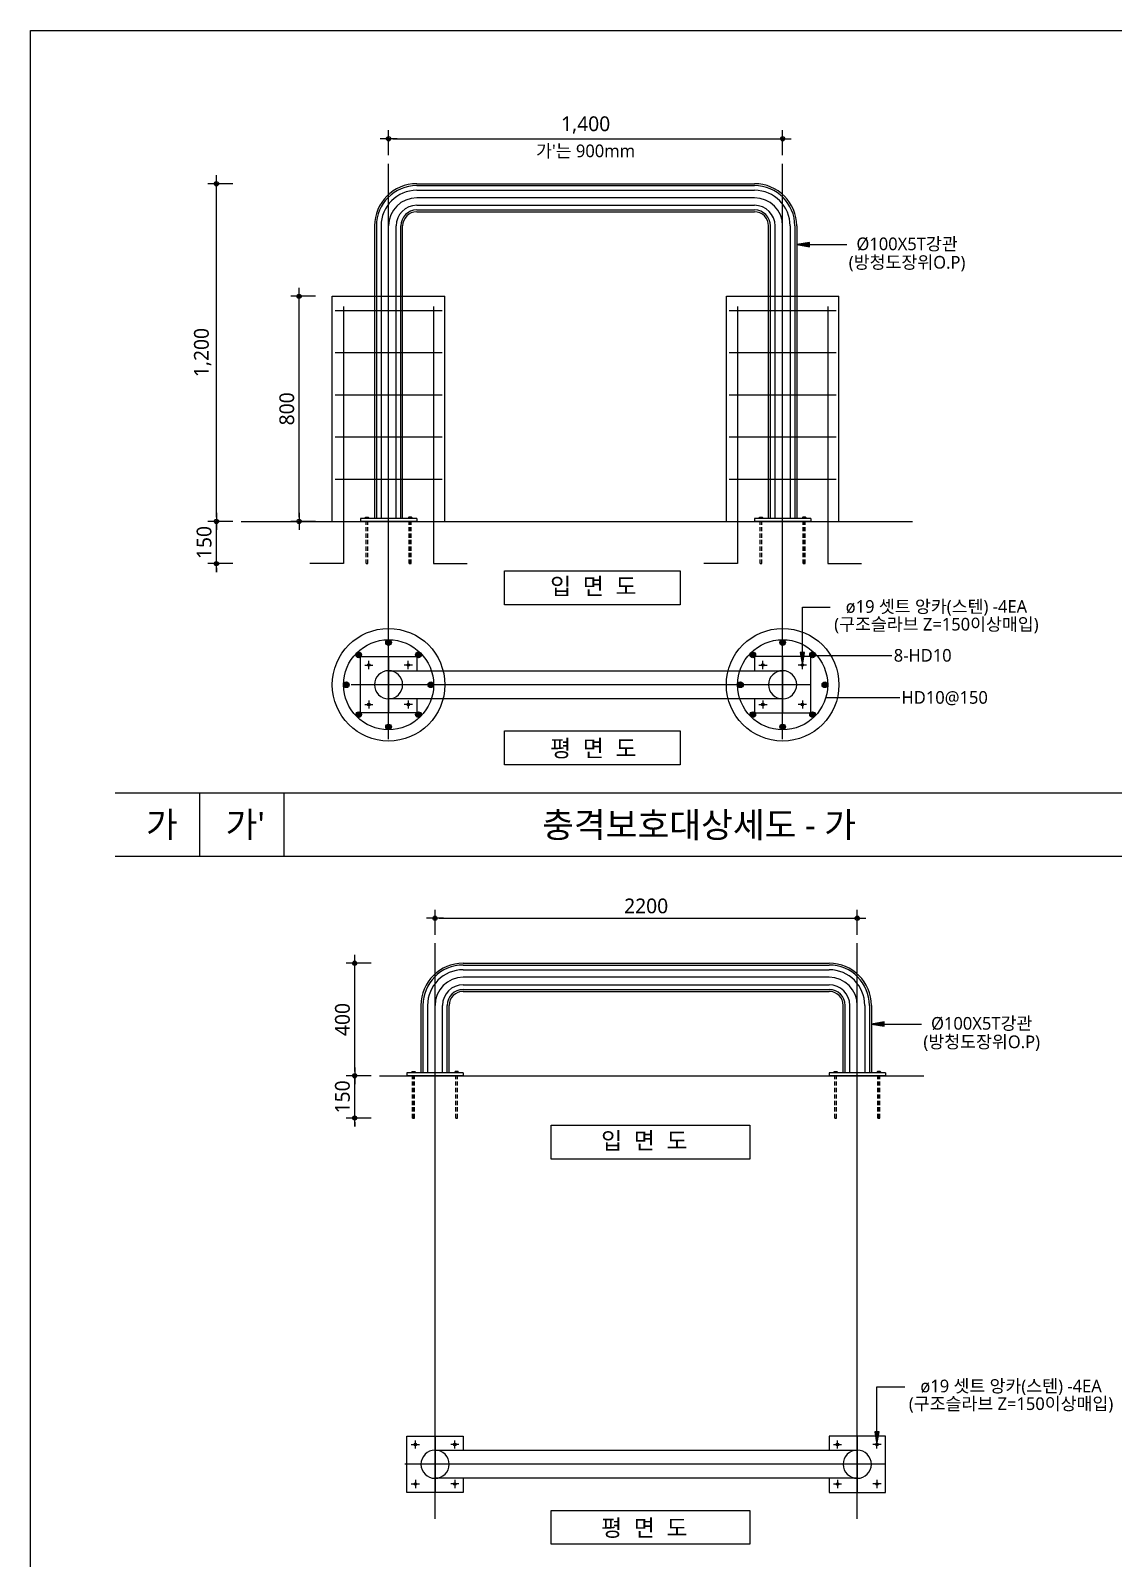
# Model space of a CAD drawing. Header units: millimetres. Extents: x 0 to 323546, y -1160640 to 197746.
# Drawn here: x 0 to 3847, y -1157429 to -1152000 of the extents above; entities that cross this region are included whole.
import ezdxf
from ezdxf.enums import TextEntityAlignment as Align

# ---------------------------------------------------------------- set-up
doc = ezdxf.new("R2010")
doc.units = ezdxf.units.MM
doc.header["$LTSCALE"] = 1000
doc.header["$MEASUREMENT"] = 0
doc.header["$PDSIZE"] = -10
doc.linetypes.add('CEN', pattern=[62, 60, -1, 0, -1])
doc.linetypes.add('HID', pattern=[2.3, 1.5, -0.8])
doc.layers.get('0').update_dxf_attribs({"linetype": 'CONTINUOUS'})
doc.layers.get('Defpoints').update_dxf_attribs({"color": 171, "linetype": 'CONTINUOUS'})
for name, color, linetype in [('3', 3, 'CONTINUOUS'), ('7DIM', 7, 'CONTINUOUS'), ('CEN', 1, 'CEN'), ('DIM', 7, 'CONTINUOUS'), ('FLA', 2, 'CONTINUOUS'), ('HAT', 5, 'CONTINUOUS'), ('LEAD', 7, 'CONTINUOUS'), ('MARK', 7, 'CONTINUOUS'), ('POST', 5, 'CONTINUOUS'), ('TEX', 3, 'CONTINUOUS'), ('WAL', 3, 'CONTINUOUS'), ('냉장판넬(PIR)', 5, 'CONTINUOUS')]:
    doc.layers.add(name, color=color, linetype=linetype)
doc.styles.add('나눔고딕 Se', font='NanumGothic.ttf')
doc.styles.add('나눔바른고딕', font='NanumBarunGothic.ttf')
doc.dimstyles.new('A1-100', dxfattribs={"dimtxt": 3, "dimasz": 1, "dimexe": 2, "dimexo": 2, "dimgap": 1, "dimtad": 1, "dimdec": 0, "dimzin": 12, "dimdsep": 46, "dimlunit": 6, "dimtxsty": '나눔고딕 Se', "dimblk1": 'DIMDOT', "dimblk2": 'DIMDOT', "dimsah": 1, "dimcen": -1, "dimdle": 2, "dimclrd": 256, "dimclre": 256, "dimclrt": 3, "dimadec": 0, "dimazin": 0, "dimtfac": 1, "dimtdec": 0, "dimtix": 1, "dimtmove": 2, "dimatfit": 3, "dimldrblk": 'DIMDOT', "dimfxl": 1, "dimtvp": 1, "dimtolj": 1, "dimtzin": 12, "dimlwd": -1, "dimlwe": -1, "dimarcsym": 0})

# ---------------------------------------------------------------- blocks, each defined once
blk = doc.blocks.new('DIMDOT')
at = {"color": 0}
blk.add_line((-2, 0), (2, 0), dxfattribs=at)
for radius in [0.5, 0.25]:
    blk.add_circle((0, 0), radius, dxfattribs=at)
blk = doc.blocks.new('*D44')
at = {"layer": 'Defpoints', "color": 0, "transparency": 16777216}
for p in [(1151.5, -1155314.3), (1240.1, -1155314.3), (1240.1, -1155714.3)]:
    blk.add_point(p, dxfattribs=at)
at = {"layer": 'DIM', "transparency": 16777216}
for p, q in [((1210.1, -1155314.3), (1121.5, -1155314.3)), ((1151.5, -1155699.3), (1151.5, -1155329.3)), ((1210.1, -1155714.3), (1121.5, -1155714.3))]:
    blk.add_line(p, q, dxfattribs=at)
at = {"layer": 'DIM', "transparency": 16777216, "xscale": 15, "yscale": 15, "zscale": 15}
for p, rotation in [((1151.5, -1155314.3), 90), ((1151.5, -1155714.3), 270)]:
    blk.add_blockref('DIMDOT', p, dxfattribs=dict(at, rotation=rotation))
at = {"layer": 'DIM', "color": 3, "transparency": 16777216, "insert": (1108.1, -1155514.3), "char_height": 52.5, "attachment_point": 5, "rotation": 90, "style": '나눔고딕 Se'}
blk.add_mtext('\\A1;400', dxfattribs=at)
blk = doc.blocks.new('*D45')
at = {"layer": 'Defpoints', "color": 0, "transparency": 16777216}
for p in [(1151.5, -1155714.3), (1240.1, -1155714.3), (1240.1, -1155864.3)]:
    blk.add_point(p, dxfattribs=at)
at = {"layer": 'DIM', "transparency": 16777216}
for p, q in [((1151.5, -1155699.3), (1151.5, -1155684.3)), ((1210.1, -1155714.3), (1121.5, -1155714.3)), ((1151.5, -1155864.3), (1151.5, -1155714.3)), ((1210.1, -1155864.3), (1121.5, -1155864.3)), ((1151.5, -1155879.3), (1151.5, -1155894.3))]:
    blk.add_line(p, q, dxfattribs=at)
at = {"layer": 'DIM', "transparency": 16777216, "xscale": 15, "yscale": 15, "zscale": 15}
for p, rotation in [((1151.5, -1155714.3), 270), ((1151.5, -1155864.3), 90)]:
    blk.add_blockref('DIMDOT', p, dxfattribs=dict(at, rotation=rotation))
at = {"layer": 'DIM', "color": 3, "transparency": 16777216, "insert": (1108, -1155789.3), "char_height": 52.5, "attachment_point": 5, "rotation": 90, "style": '나눔고딕 Se'}
blk.add_mtext('\\A1;150', dxfattribs=at)
blk = doc.blocks.new('*D46')
at = {"layer": 'Defpoints', "color": 0, "transparency": 16777216}
for p in [(2937, -1155154.5), (1437, -1155243.1), (2937, -1155243.1)]:
    blk.add_point(p, dxfattribs=at)
at = {"layer": 'DIM', "transparency": 16777216}
for p, q in [((1437, -1155213.1), (1437, -1155124.5)), ((1452, -1155154.5), (2922, -1155154.5)), ((2937, -1155213.1), (2937, -1155124.5))]:
    blk.add_line(p, q, dxfattribs=at)
at = {"layer": 'DIM', "transparency": 16777216, "xscale": 15, "yscale": 15, "zscale": 15, "rotation": 180}
blk.add_blockref('DIMDOT', (1437, -1155154.5), dxfattribs=at)
at = {"layer": 'DIM', "transparency": 16777216, "xscale": 15, "yscale": 15, "zscale": 15}
blk.add_blockref('DIMDOT', (2937, -1155154.5), dxfattribs=at)
at = {"layer": 'DIM', "color": 3, "transparency": 16777216, "insert": (2187, -1155111), "char_height": 52.5, "attachment_point": 5, "style": '나눔고딕 Se'}
blk.add_mtext('\\A1;2200', dxfattribs=at)
blk = doc.blocks.new('*D63')
at = {"layer": 'Defpoints', "color": 0, "transparency": 16777216}
for p in [(660.2, -1152544.3), (748.8, -1152544.3), (748.8, -1153744.3)]:
    blk.add_point(p, dxfattribs=at)
at = {"layer": 'DIM', "transparency": 16777216}
for p, q in [((718.8, -1152544.3), (630.2, -1152544.3)), ((660.2, -1153729.3), (660.2, -1152559.3)), ((718.8, -1153744.3), (630.2, -1153744.3))]:
    blk.add_line(p, q, dxfattribs=at)
at = {"layer": 'DIM', "transparency": 16777216, "xscale": 15, "yscale": 15, "zscale": 15}
for p, rotation in [((660.2, -1152544.3), 90), ((660.2, -1153744.3), 270)]:
    blk.add_blockref('DIMDOT', p, dxfattribs=dict(at, rotation=rotation))
at = {"layer": 'DIM', "color": 3, "transparency": 16777216, "insert": (611.5, -1153144.3), "char_height": 52.5, "attachment_point": 5, "rotation": 90, "style": '나눔고딕 Se'}
blk.add_mtext('\\A1;1,200', dxfattribs=at)
blk = doc.blocks.new('*D64')
at = {"layer": 'Defpoints', "color": 0, "transparency": 16777216}
for p in [(660.2, -1153744.3), (748.8, -1153744.3), (748.8, -1153894.3)]:
    blk.add_point(p, dxfattribs=at)
at = {"layer": 'DIM', "transparency": 16777216}
for p, q in [((718.8, -1153744.3), (630.2, -1153744.3)), ((660.2, -1153729.3), (660.2, -1153714.3)), ((660.2, -1153894.3), (660.2, -1153744.3)), ((718.8, -1153894.3), (630.2, -1153894.3)), ((660.2, -1153909.3), (660.2, -1153924.3))]:
    blk.add_line(p, q, dxfattribs=at)
at = {"layer": 'DIM', "transparency": 16777216, "xscale": 15, "yscale": 15, "zscale": 15}
for p, rotation in [((660.2, -1153744.3), 270), ((660.2, -1153894.3), 90)]:
    blk.add_blockref('DIMDOT', p, dxfattribs=dict(at, rotation=rotation))
at = {"layer": 'DIM', "color": 3, "transparency": 16777216, "insert": (616.6, -1153819.3), "char_height": 52.5, "attachment_point": 5, "rotation": 90, "style": '나눔고딕 Se'}
blk.add_mtext('\\A1;150', dxfattribs=at)
blk = doc.blocks.new('*D65')
at = {"layer": 'Defpoints', "color": 0, "transparency": 16777216}
for p in [(2671.9, -1152384.5), (1271.9, -1152473.1), (2671.9, -1152473.1)]:
    blk.add_point(p, dxfattribs=at)
at = {"layer": 'DIM', "transparency": 16777216}
for p, q in [((1271.9, -1152443.1), (1271.9, -1152354.5)), ((1286.9, -1152384.5), (2656.9, -1152384.5)), ((2671.9, -1152443.1), (2671.9, -1152354.5))]:
    blk.add_line(p, q, dxfattribs=at)
at = {"layer": 'DIM', "transparency": 16777216, "xscale": 15, "yscale": 15, "zscale": 15, "rotation": 180}
blk.add_blockref('DIMDOT', (1271.9, -1152384.5), dxfattribs=at)
at = {"layer": 'DIM', "transparency": 16777216, "xscale": 15, "yscale": 15, "zscale": 15}
blk.add_blockref('DIMDOT', (2671.9, -1152384.5), dxfattribs=at)
at = {"layer": 'DIM', "color": 3, "transparency": 16777216, "insert": (1971.9, -1152335.9), "char_height": 52.5, "attachment_point": 5, "style": '나눔고딕 Se'}
blk.add_mtext('\\A1;1,400', dxfattribs=at)
blk = doc.blocks.new('*D66')
at = {"layer": 'Defpoints', "color": 0, "transparency": 16777216}
for p in [(954.2, -1152944.3), (1042.8, -1152944.3), (1042.8, -1153744.3)]:
    blk.add_point(p, dxfattribs=at)
at = {"layer": 'DIM', "transparency": 16777216}
for p, q in [((1012.8, -1152944.3), (924.2, -1152944.3)), ((954.2, -1153729.3), (954.2, -1152959.3)), ((1012.8, -1153744.3), (924.2, -1153744.3))]:
    blk.add_line(p, q, dxfattribs=at)
at = {"layer": 'DIM', "transparency": 16777216, "xscale": 15, "yscale": 15, "zscale": 15}
for p, rotation in [((954.2, -1152944.3), 90), ((954.2, -1153744.3), 270)]:
    blk.add_blockref('DIMDOT', p, dxfattribs=dict(at, rotation=rotation))
at = {"layer": 'DIM', "color": 3, "transparency": 16777216, "insert": (910.6, -1153344.3), "char_height": 52.5, "attachment_point": 5, "rotation": 90, "style": '나눔고딕 Se'}
blk.add_mtext('\\A1;800', dxfattribs=at)

msp = doc.modelspace()

# ---------------------------------------------------------------- hatches: boundary and pattern name
at = {"layer": 'FLA'}
h = msp.add_hatch(color=256, dxfattribs=at)
edge = h.paths.add_edge_path()
edge.add_arc((1271.86, -1154174.74), 10, 180, 540)
h = msp.add_hatch(color=256, dxfattribs=at)
edge = h.paths.add_edge_path()
edge.add_arc((2671.86, -1154174.74), 10, 180, 540)
h = msp.add_hatch(color=256, dxfattribs=at)
edge = h.paths.add_edge_path()
edge.add_arc((1165.8, -1154218.68), 10, -135, 225)
h = msp.add_hatch(color=256, dxfattribs=at)
edge = h.paths.add_edge_path()
edge.add_arc((1377.93, -1154218.68), 10, 135, 495)
h = msp.add_hatch(color=256, dxfattribs=at)
edge = h.paths.add_edge_path()
edge.add_arc((2565.8, -1154218.68), 10, -135, 225)
h = msp.add_hatch(color=256, dxfattribs=at)
edge = h.paths.add_edge_path()
edge.add_arc((2777.93, -1154218.68), 10, 135, 495)
h = msp.add_hatch(color=256, dxfattribs=at)
edge = h.paths.add_edge_path()
edge.add_arc((1121.86, -1154324.74), 10, -90, 270)
h = msp.add_hatch(color=256, dxfattribs=at)
edge = h.paths.add_edge_path()
edge.add_arc((1421.86, -1154324.74), 10, 90, 450)
h = msp.add_hatch(color=256, dxfattribs=at)
edge = h.paths.add_edge_path()
edge.add_arc((2521.86, -1154324.74), 10, -90, 270)
h = msp.add_hatch(color=256, dxfattribs=at)
edge = h.paths.add_edge_path()
edge.add_arc((2821.86, -1154324.74), 10, 90, 450)
h = msp.add_hatch(color=256, dxfattribs=at)
edge = h.paths.add_edge_path()
edge.add_arc((1165.8, -1154430.81), 10, -45, 315)
h = msp.add_hatch(color=256, dxfattribs=at)
edge = h.paths.add_edge_path()
edge.add_arc((1377.93, -1154430.81), 10, 45, 405)
h = msp.add_hatch(color=256, dxfattribs=at)
edge = h.paths.add_edge_path()
edge.add_arc((2565.8, -1154430.81), 10, -45, 315)
h = msp.add_hatch(color=256, dxfattribs=at)
edge = h.paths.add_edge_path()
edge.add_arc((2777.93, -1154430.81), 10, 45, 405)
h = msp.add_hatch(color=256, dxfattribs=at)
edge = h.paths.add_edge_path()
edge.add_arc((1271.86, -1154474.74), 10, 0, 360)
h = msp.add_hatch(color=256, dxfattribs=at)
edge = h.paths.add_edge_path()
edge.add_arc((2671.86, -1154474.74), 10, 0, 360)
at = {"layer": 'LEAD'}
for points in [[(2766.86, -1152768.12), (2766.86, -1152753.12), (2721.86, -1152760.62)], [(2749.36, -1154209.74), (2734.36, -1154209.74), (2741.86, -1154254.74)], [(3032.03, -1155538.12), (3032.03, -1155523.12), (2987.03, -1155530.62)], [(3014.53, -1156979.74), (2999.53, -1156979.74), (3007.03, -1157024.74)]]:
    msp.add_hatch(color=256, dxfattribs=at).paths.add_polyline_path(points)

# ---------------------------------------------------------------- linework, layer by layer
at = {"color": 252, "ltscale": 0.1}
for p, q in [((10950, -1154710), (300, -1154710)), ((600, -1154710), (600, -1154935)), ((900, -1154710), (900, -1154935))]:
    msp.add_line(p, q, dxfattribs=at)
at = {"ltscale": 0.1}
msp.add_line((10950, -1154935), (300, -1154935), dxfattribs=at)
for points in [[(1683.97, -1153920.3), (2307.81, -1153920.3), (2307.81, -1154040.3), (1683.97, -1154040.3)], [(1683.97, -1154488.85), (2307.81, -1154488.85), (2307.81, -1154608.85), (1683.97, -1154608.85)], [(1849.14, -1155890.3), (2555.25, -1155890.3), (2555.25, -1156010.3), (1849.14, -1156010.3)], [(1849.14, -1157258.85), (2555.25, -1157258.85), (2555.25, -1157378.85), (1849.14, -1157378.85)]]:
    msp.add_lwpolyline(points, close=True)
at = {"layer": '7DIM'}
for p, q in [((1371.86, -1153734.29), (1171.86, -1153734.29)), ((1171.86, -1153734.29), (1171.86, -1153744.29)), ((1371.86, -1153744.29), (1171.86, -1153744.29)), ((1371.86, -1153734.29), (1371.86, -1153744.29)), ((2771.86, -1153734.29), (2571.86, -1153734.29)), ((2571.86, -1153734.29), (2571.86, -1153744.29)), ((2771.86, -1153744.29), (2571.86, -1153744.29)), ((2771.86, -1153734.29), (2771.86, -1153744.29)), ((1537.03, -1155704.29), (1337.03, -1155704.29)), ((1337.03, -1155704.29), (1337.03, -1155714.29)), ((1537.03, -1155704.29), (1537.03, -1155714.29)), ((3037.03, -1155704.29), (2837.03, -1155704.29)), ((2837.03, -1155704.29), (2837.03, -1155714.29)), ((3037.03, -1155704.29), (3037.03, -1155714.29)), ((1537.03, -1155714.29), (1337.03, -1155714.29)), ((3037.03, -1155714.29), (2837.03, -1155714.29))]:
    msp.add_line(p, q, dxfattribs=at)
at = {"layer": 'CEN'}
for p, q in [((1271.86, -1154518.61), (1271.86, -1152473.15)), ((2671.86, -1154518.61), (2671.86, -1152473.15)), ((1437.03, -1157288.61), (1437.03, -1155243.15)), ((2937.03, -1157288.61), (2937.03, -1155243.15))]:
    msp.add_line(p, q, dxfattribs=at)
at = {"layer": 'Defpoints', "ltscale": 1000}
msp.add_lwpolyline([(0, -1152000), (12315, -1152000), (12315, -1160640), (0, -1160640)], close=True, dxfattribs=at)
at = {"layer": 'FLA'}
for p, q in [((1111.86, -1152980.33), (1111.86, -1153894.29)), ((1431.86, -1152980.33), (1431.86, -1153894.29)), ((2511.86, -1152980.33), (2511.86, -1153894.29)), ((2831.86, -1152980.33), (2831.86, -1153894.29)), ((1081.86, -1152994.29), (1461.86, -1152994.29)), ((2481.86, -1152994.29), (2861.86, -1152994.29)), ((1081.86, -1153144.29), (1461.86, -1153144.29)), ((2481.86, -1153144.29), (2861.86, -1153144.29)), ((1081.86, -1153294.29), (1461.86, -1153294.29)), ((2481.86, -1153294.29), (2861.86, -1153294.29)), ((1081.86, -1153444.29), (1461.86, -1153444.29)), ((2481.86, -1153444.29), (2861.86, -1153444.29)), ((1081.86, -1153594.29), (1461.86, -1153594.29)), ((2481.86, -1153594.29), (2861.86, -1153594.29)), ((1111.86, -1153894.29), (992.23, -1153894.29)), ((1431.86, -1153894.29), (1551.5, -1153894.29)), ((2511.86, -1153894.29), (2392.23, -1153894.29)), ((2831.86, -1153894.29), (2951.5, -1153894.29))]:
    msp.add_line(p, q, dxfattribs=at)
for centre, radius in [((1271.86, -1154324.74), 160), ((1271.86, -1154174.74), 10), ((2671.86, -1154324.74), 160), ((2671.86, -1154174.74), 10), ((1165.8, -1154218.68), 10), ((1377.93, -1154218.68), 10), ((2565.8, -1154218.68), 10), ((2777.93, -1154218.68), 10), ((1121.86, -1154324.74), 10), ((1421.86, -1154324.74), 10), ((2521.86, -1154324.74), 10), ((2821.86, -1154324.74), 10), ((1165.8, -1154430.81), 10), ((1377.93, -1154430.81), 10), ((2565.8, -1154430.81), 10), ((2777.93, -1154430.81), 10), ((1271.86, -1154474.74), 10), ((2671.86, -1154474.74), 10)]:
    msp.add_circle(centre, radius, dxfattribs=at)
at = {"layer": 'HAT'}
for p, q in [((1371.86, -1152550.96), (2571.86, -1152550.96)), ((1371.86, -1152567.62), (2571.86, -1152567.62)), ((2571.86, -1152594.29), (1371.86, -1152594.29)), ((1371.86, -1152620.96), (2571.86, -1152620.96)), ((1371.86, -1152637.62), (2571.86, -1152637.62)), ((1228.53, -1152694.29), (1228.53, -1153734.29)), ((1245.2, -1152694.29), (1245.2, -1153734.29)), ((1298.53, -1153734.29), (1298.53, -1152694.29)), ((1315.2, -1153734.29), (1315.2, -1152694.29)), ((2628.53, -1153734.29), (2628.53, -1152694.29)), ((2645.2, -1153734.29), (2645.2, -1152694.29)), ((2698.53, -1152694.29), (2698.53, -1153734.29)), ((2715.2, -1152694.29), (2715.2, -1153734.29)), ((1537.03, -1155320.96), (2837.03, -1155320.96)), ((1537.03, -1155337.62), (2837.03, -1155337.62)), ((2837.03, -1155364.29), (1537.03, -1155364.29)), ((1537.03, -1155390.96), (2837.03, -1155390.96)), ((1537.03, -1155407.62), (2837.03, -1155407.62)), ((1393.7, -1155464.29), (1393.7, -1155704.29)), ((1410.36, -1155464.29), (1410.36, -1155704.29)), ((1463.7, -1155704.29), (1463.7, -1155464.29)), ((1480.36, -1155704.29), (1480.36, -1155464.29)), ((2893.7, -1155704.29), (2893.7, -1155464.29)), ((2910.36, -1155704.29), (2910.36, -1155464.29)), ((2963.7, -1155464.29), (2963.7, -1155704.29)), ((2980.36, -1155464.29), (2980.36, -1155704.29))]:
    msp.add_line(p, q, dxfattribs=at)
at = {"layer": 'HAT', "linetype": 'HID'}
for p, q in [((1189.67, -1153730.01), (1190.06, -1153729.29)), ((1189.67, -1153730.01), (1189.67, -1153734.29)), ((1190.06, -1153729.29), (1200.39, -1153729.29)), ((1192.45, -1153730.01), (1192.06, -1153729.29)), ((1192.45, -1153730.01), (1192.84, -1153729.29)), ((1192.45, -1153734.29), (1192.45, -1153730.01)), ((1192.45, -1153733.27), (1192.45, -1153730.49)), ((1198, -1153730.01), (1197.61, -1153729.29)), ((1198, -1153730.01), (1198.39, -1153729.29)), ((1198, -1153734.29), (1198, -1153730.01)), ((1198, -1153733.27), (1198, -1153730.49)), ((1200.78, -1153730.01), (1200.39, -1153729.29)), ((1200.78, -1153730.01), (1200.78, -1153734.29)), ((1342.95, -1153730.01), (1343.34, -1153729.29)), ((1342.95, -1153730.01), (1342.95, -1153734.29)), ((1353.67, -1153729.29), (1343.34, -1153729.29)), ((1345.73, -1153730.01), (1345.34, -1153729.29)), ((1345.73, -1153730.01), (1346.12, -1153729.29)), ((1345.73, -1153734.29), (1345.73, -1153730.01)), ((1345.73, -1153733.27), (1345.73, -1153730.49)), ((1351.28, -1153730.01), (1350.89, -1153729.29)), ((1351.28, -1153730.01), (1351.67, -1153729.29)), ((1351.28, -1153734.29), (1351.28, -1153730.01)), ((1351.28, -1153733.27), (1351.28, -1153730.49)), ((1354.06, -1153730.01), (1353.67, -1153729.29)), ((1354.06, -1153730.01), (1354.06, -1153734.29)), ((2589.67, -1153730.01), (2590.06, -1153729.29)), ((2589.67, -1153730.01), (2589.67, -1153734.29)), ((2590.06, -1153729.29), (2600.39, -1153729.29)), ((2592.45, -1153730.01), (2592.06, -1153729.29)), ((2592.45, -1153730.01), (2592.84, -1153729.29)), ((2592.45, -1153734.29), (2592.45, -1153730.01)), ((2592.45, -1153733.27), (2592.45, -1153730.49)), ((2598, -1153730.01), (2597.61, -1153729.29)), ((2598, -1153730.01), (2598.39, -1153729.29)), ((2598, -1153734.29), (2598, -1153730.01)), ((2598, -1153733.27), (2598, -1153730.49)), ((2600.78, -1153730.01), (2600.39, -1153729.29)), ((2600.78, -1153730.01), (2600.78, -1153734.29)), ((2742.95, -1153730.01), (2743.34, -1153729.29)), ((2742.95, -1153730.01), (2742.95, -1153734.29)), ((2753.67, -1153729.29), (2743.34, -1153729.29)), ((2745.73, -1153730.01), (2745.34, -1153729.29)), ((2745.73, -1153730.01), (2746.12, -1153729.29)), ((2745.73, -1153734.29), (2745.73, -1153730.01)), ((2745.73, -1153733.27), (2745.73, -1153730.49)), ((2751.28, -1153730.01), (2750.89, -1153729.29)), ((2751.28, -1153730.01), (2751.67, -1153729.29)), ((2751.28, -1153734.29), (2751.28, -1153730.01)), ((2751.28, -1153733.27), (2751.28, -1153730.49)), ((2754.06, -1153730.01), (2753.67, -1153729.29)), ((2754.06, -1153730.01), (2754.06, -1153734.29)), ((1354.84, -1155700.01), (1355.23, -1155699.29)), ((1354.84, -1155700.01), (1354.84, -1155704.29)), ((1355.23, -1155699.29), (1365.56, -1155699.29)), ((1357.61, -1155700.01), (1357.22, -1155699.29)), ((1357.61, -1155700.01), (1358, -1155699.29)), ((1357.61, -1155704.29), (1357.61, -1155700.01)), ((1357.61, -1155703.27), (1357.61, -1155700.49)), ((1363.17, -1155700.01), (1362.78, -1155699.29)), ((1363.17, -1155700.01), (1363.56, -1155699.29)), ((1363.17, -1155704.29), (1363.17, -1155700.01)), ((1363.17, -1155703.27), (1363.17, -1155700.49)), ((1365.95, -1155700.01), (1365.56, -1155699.29)), ((1365.95, -1155700.01), (1365.95, -1155704.29)), ((1508.12, -1155700.01), (1508.51, -1155699.29)), ((1508.12, -1155700.01), (1508.12, -1155704.29)), ((1518.84, -1155699.29), (1508.51, -1155699.29)), ((1510.89, -1155700.01), (1510.5, -1155699.29)), ((1510.89, -1155700.01), (1511.29, -1155699.29)), ((1510.89, -1155704.29), (1510.89, -1155700.01)), ((1510.89, -1155703.27), (1510.89, -1155700.49)), ((1516.45, -1155700.01), (1516.06, -1155699.29)), ((1516.45, -1155700.01), (1516.84, -1155699.29)), ((1516.45, -1155704.29), (1516.45, -1155700.01)), ((1516.45, -1155703.27), (1516.45, -1155700.49)), ((1519.23, -1155700.01), (1518.84, -1155699.29)), ((1519.23, -1155700.01), (1519.23, -1155704.29)), ((2854.84, -1155700.01), (2855.23, -1155699.29)), ((2854.84, -1155700.01), (2854.84, -1155704.29)), ((2855.23, -1155699.29), (2865.56, -1155699.29)), ((2857.61, -1155700.01), (2857.22, -1155699.29)), ((2857.61, -1155700.01), (2858, -1155699.29)), ((2857.61, -1155704.29), (2857.61, -1155700.01)), ((2857.61, -1155703.27), (2857.61, -1155700.49)), ((2863.17, -1155700.01), (2862.78, -1155699.29)), ((2863.17, -1155700.01), (2863.56, -1155699.29)), ((2863.17, -1155704.29), (2863.17, -1155700.01)), ((2863.17, -1155703.27), (2863.17, -1155700.49)), ((2865.95, -1155700.01), (2865.56, -1155699.29)), ((2865.95, -1155700.01), (2865.95, -1155704.29)), ((3008.12, -1155700.01), (3008.51, -1155699.29)), ((3008.12, -1155700.01), (3008.12, -1155704.29)), ((3018.84, -1155699.29), (3008.51, -1155699.29)), ((3010.89, -1155700.01), (3010.5, -1155699.29)), ((3010.89, -1155700.01), (3011.29, -1155699.29)), ((3010.89, -1155704.29), (3010.89, -1155700.01)), ((3010.89, -1155703.27), (3010.89, -1155700.49)), ((3016.45, -1155700.01), (3016.06, -1155699.29)), ((3016.45, -1155700.01), (3016.84, -1155699.29)), ((3016.45, -1155704.29), (3016.45, -1155700.01)), ((3016.45, -1155703.27), (3016.45, -1155700.49)), ((3019.23, -1155700.01), (3018.84, -1155699.29)), ((3019.23, -1155700.01), (3019.23, -1155704.29))]:
    msp.add_line(p, q, dxfattribs=at)
at = {"layer": 'HAT', "linetype": 'HID', "ltscale": 0.01}
for p, q in [((1192.01, -1153894.29), (1192.01, -1153744.29)), ((1192.45, -1153894.29), (1192.45, -1153744.29)), ((1198, -1153894.29), (1198, -1153744.29)), ((1198.44, -1153894.29), (1198.44, -1153744.29)), ((1345.29, -1153894.29), (1345.29, -1153744.29)), ((1345.73, -1153894.29), (1345.73, -1153744.29)), ((1351.28, -1153894.29), (1351.28, -1153744.29)), ((1351.72, -1153894.29), (1351.72, -1153744.29)), ((2592.01, -1153894.29), (2592.01, -1153744.29)), ((2592.45, -1153894.29), (2592.45, -1153744.29)), ((2598, -1153894.29), (2598, -1153744.29)), ((2598.44, -1153894.29), (2598.44, -1153744.29)), ((2745.29, -1153894.29), (2745.29, -1153744.29)), ((2745.73, -1153894.29), (2745.73, -1153744.29)), ((2751.28, -1153894.29), (2751.28, -1153744.29)), ((2751.72, -1153894.29), (2751.72, -1153744.29)), ((1192.01, -1153894.29), (1198.44, -1153894.29)), ((1345.29, -1153894.29), (1351.72, -1153894.29)), ((2592.01, -1153894.29), (2598.44, -1153894.29)), ((2745.29, -1153894.29), (2751.72, -1153894.29)), ((1357.17, -1155864.29), (1357.17, -1155714.29)), ((1357.61, -1155864.29), (1357.61, -1155714.29)), ((1363.17, -1155864.29), (1363.17, -1155714.29)), ((1363.61, -1155864.29), (1363.61, -1155714.29)), ((1510.46, -1155864.29), (1510.46, -1155714.29)), ((1510.89, -1155864.29), (1510.89, -1155714.29)), ((1516.45, -1155864.29), (1516.45, -1155714.29)), ((1516.89, -1155864.29), (1516.89, -1155714.29)), ((2857.17, -1155864.29), (2857.17, -1155714.29)), ((2857.61, -1155864.29), (2857.61, -1155714.29)), ((2863.17, -1155864.29), (2863.17, -1155714.29)), ((2863.61, -1155864.29), (2863.61, -1155714.29)), ((3010.46, -1155864.29), (3010.46, -1155714.29)), ((3010.89, -1155864.29), (3010.89, -1155714.29)), ((3016.45, -1155864.29), (3016.45, -1155714.29)), ((3016.89, -1155864.29), (3016.89, -1155714.29)), ((1357.17, -1155864.29), (1363.61, -1155864.29)), ((1510.46, -1155864.29), (1516.89, -1155864.29)), ((2857.17, -1155864.29), (2863.61, -1155864.29)), ((3010.46, -1155864.29), (3016.89, -1155864.29))]:
    msp.add_line(p, q, dxfattribs=at)
at = {"layer": 'HAT'}
for centre, radius, start, end in [((1371.86, -1152694.29), 143.33, 90, 180), ((2571.86, -1152694.29), 143.33, 0, 90), ((1371.86, -1152694.29), 126.67, 90, 180), ((1371.86, -1152694.29), 100, 90, 180), ((2571.86, -1152694.29), 126.67, 0, 90), ((2571.86, -1152694.29), 100, 0, 90), ((1371.86, -1152694.29), 73.33, 90, 180), ((1371.86, -1152694.29), 56.67, 90, 180), ((2571.86, -1152694.29), 73.33, 0, 90), ((2571.86, -1152694.29), 56.67, 0, 90), ((1537.03, -1155464.29), 143.33, 90, 180), ((2837.03, -1155464.29), 143.33, 0, 90), ((1537.03, -1155464.29), 126.67, 90, 180), ((1537.03, -1155464.29), 100, 90, 180), ((2837.03, -1155464.29), 126.67, 0, 90), ((2837.03, -1155464.29), 100, 0, 90), ((1537.03, -1155464.29), 73.33, 90, 180), ((1537.03, -1155464.29), 56.67, 90, 180), ((2837.03, -1155464.29), 73.33, 0, 90), ((2837.03, -1155464.29), 56.67, 0, 90)]:
    msp.add_arc(centre, radius, start, end, dxfattribs=at)
at = {"layer": 'LEAD'}
for p, q in [((2721.86, -1152760.62), (2899.94, -1152760.62)), ((2987.03, -1155530.62), (3165.11, -1155530.62))]:
    msp.add_line(p, q, dxfattribs=at)
for points in [[(2766.86, -1152768.12), (2766.86, -1152753.12), (2721.86, -1152760.62), (2766.86, -1152768.12)], [(2741.86, -1154220.99), (2741.86, -1154049.28), (2841.2, -1154049.28)], [(2749.36, -1154209.74), (2734.36, -1154209.74), (2741.86, -1154254.74), (2749.36, -1154209.74)], [(3032.03, -1155538.12), (3032.03, -1155523.12), (2987.03, -1155530.62), (3032.03, -1155538.12)], [(3007.03, -1156990.99), (3007.03, -1156819.28), (3106.36, -1156819.28)], [(3014.53, -1156979.74), (2999.53, -1156979.74), (3007.03, -1157024.74), (3014.53, -1156979.74)]]:
    msp.add_lwpolyline(points, dxfattribs=at)
at = {"layer": 'MARK'}
for p, q in [((2787.77, -1154220.46), (3059.98, -1154220.46)), ((2825.35, -1154369.93), (3087.68, -1154369.93))]:
    msp.add_line(p, q, dxfattribs=at)
at = {"layer": 'POST', "color": 4}
for p, q in [((1201.86, -1154269.24), (1201.86, -1154240.24)), ((1341.86, -1154269.24), (1341.86, -1154240.24)), ((2601.86, -1154269.24), (2601.86, -1154240.24)), ((2741.86, -1154269.24), (2741.86, -1154240.24)), ((1187.36, -1154254.74), (1216.36, -1154254.74)), ((1356.36, -1154254.74), (1327.36, -1154254.74)), ((2587.36, -1154254.74), (2616.36, -1154254.74)), ((2756.36, -1154254.74), (2727.36, -1154254.74)), ((1187.36, -1154394.74), (1216.36, -1154394.74)), ((1201.86, -1154380.24), (1201.86, -1154409.24)), ((1356.36, -1154394.74), (1327.36, -1154394.74)), ((1341.86, -1154380.24), (1341.86, -1154409.24)), ((2587.36, -1154394.74), (2616.36, -1154394.74)), ((2601.86, -1154380.24), (2601.86, -1154409.24)), ((2756.36, -1154394.74), (2727.36, -1154394.74)), ((2741.86, -1154380.24), (2741.86, -1154409.24)), ((1367.03, -1157039.24), (1367.03, -1157010.24)), ((1507.03, -1157039.24), (1507.03, -1157010.24)), ((2867.03, -1157039.24), (2867.03, -1157010.24)), ((3007.03, -1157039.24), (3007.03, -1157010.24)), ((1352.53, -1157024.74), (1381.53, -1157024.74)), ((1521.53, -1157024.74), (1492.53, -1157024.74)), ((2852.53, -1157024.74), (2881.53, -1157024.74)), ((3021.53, -1157024.74), (2992.53, -1157024.74)), ((1352.53, -1157164.74), (1381.53, -1157164.74)), ((1367.03, -1157150.24), (1367.03, -1157179.24)), ((1521.53, -1157164.74), (1492.53, -1157164.74)), ((1507.03, -1157150.24), (1507.03, -1157179.24)), ((2852.53, -1157164.74), (2881.53, -1157164.74)), ((2867.03, -1157150.24), (2867.03, -1157179.24)), ((3021.53, -1157164.74), (2992.53, -1157164.74)), ((3007.03, -1157150.24), (3007.03, -1157179.24))]:
    msp.add_line(p, q, dxfattribs=at)
at = {"layer": 'POST', "color": 1}
for p, q in [((1271.86, -1154224.74), (1271.86, -1154424.74)), ((2671.86, -1154224.74), (2671.86, -1154424.74)), ((2771.86, -1154324.74), (1139.08, -1154324.74)), ((1437.03, -1156994.74), (1437.03, -1157194.74)), ((2937.03, -1156994.74), (2937.03, -1157194.74)), ((3037.03, -1157094.74), (1329.25, -1157094.74))]:
    msp.add_line(p, q, dxfattribs=at)
at = {"layer": 'POST', "color": 6}
for p, q in [((1271.86, -1154274.74), (2671.86, -1154274.74)), ((2671.86, -1154374.74), (1271.86, -1154374.74)), ((1437.03, -1157044.74), (2937.03, -1157044.74)), ((2937.03, -1157144.74), (1437.03, -1157144.74))]:
    msp.add_line(p, q, dxfattribs=at)
for points in [[(1371.86, -1154374.74), (1371.86, -1154424.74), (1171.86, -1154424.74), (1171.86, -1154224.74), (1371.86, -1154224.74), (1371.86, -1154274.74)], [(2571.86, -1154374.74), (2571.86, -1154424.74), (2771.86, -1154424.74), (2771.86, -1154224.74), (2571.86, -1154224.74), (2571.86, -1154274.74)], [(1537.03, -1157144.74), (1537.03, -1157194.74), (1337.03, -1157194.74), (1337.03, -1156994.74), (1537.03, -1156994.74), (1537.03, -1157044.74)], [(2837.03, -1157144.74), (2837.03, -1157194.74), (3037.03, -1157194.74), (3037.03, -1156994.74), (2837.03, -1156994.74), (2837.03, -1157044.74)]]:
    msp.add_lwpolyline(points, dxfattribs=at)
at = {"layer": 'POST', "color": 4}
for centre in [(1201.86, -1154254.74), (1341.86, -1154254.74), (2601.86, -1154254.74), (2741.86, -1154254.74), (1201.86, -1154394.74), (1341.86, -1154394.74), (2601.86, -1154394.74), (2741.86, -1154394.74), (1367.03, -1157024.74), (1507.03, -1157024.74), (2867.03, -1157024.74), (3007.03, -1157024.74), (1367.03, -1157164.74), (1507.03, -1157164.74), (2867.03, -1157164.74), (3007.03, -1157164.74)]:
    msp.add_circle(centre, 4.5, dxfattribs=at)
at = {"layer": 'POST', "color": 6}
for centre, start, end in [((1271.86, -1154324.74), 90, 270), ((1271.86, -1154324.74), 270, 90), ((2671.86, -1154324.74), 90, 270), ((2671.86, -1154324.74), 270, 90), ((1437.03, -1157094.74), 90, 270), ((1437.03, -1157094.74), 270, 90), ((2937.03, -1157094.74), 90, 270), ((2937.03, -1157094.74), 270, 90)]:
    msp.add_arc(centre, 50, start, end, dxfattribs=at)
at = {"layer": 'WAL'}
for p, q in [((748.79, -1153744.29), (3133.72, -1153744.29)), ((1240.09, -1155714.29), (3173.88, -1155714.29))]:
    msp.add_line(p, q, dxfattribs=at)
for points in [[(1071.86, -1152944.29), (1471.86, -1152944.29)], [(1071.86, -1153744.29), (1071.86, -1152944.29)], [(1471.86, -1153744.29), (1471.86, -1152944.29)], [(2471.86, -1152944.29), (2871.86, -1152944.29)], [(2471.86, -1153744.29), (2471.86, -1152944.29)], [(2871.86, -1153744.29), (2871.86, -1152944.29)]]:
    msp.add_lwpolyline(points, dxfattribs=at)
for centre in [(1271.86, -1154324.74), (2671.86, -1154324.74)]:
    msp.add_circle(centre, 200, dxfattribs=at)
at = {"layer": '냉장판넬(PIR)'}
for p, q in [((1371.86, -1152544.29), (2571.86, -1152544.29)), ((1371.86, -1152644.29), (2571.86, -1152644.29)), ((1221.86, -1152694.29), (1221.86, -1153734.29)), ((1321.86, -1153734.29), (1321.86, -1152694.29)), ((2621.86, -1153734.29), (2621.86, -1152694.29)), ((2721.86, -1152694.29), (2721.86, -1153734.29)), ((1537.03, -1155314.29), (2837.03, -1155314.29)), ((1537.03, -1155414.29), (2837.03, -1155414.29)), ((1387.03, -1155464.29), (1387.03, -1155704.29)), ((1487.03, -1155704.29), (1487.03, -1155464.29)), ((2887.03, -1155704.29), (2887.03, -1155464.29)), ((2987.03, -1155464.29), (2987.03, -1155704.29))]:
    msp.add_line(p, q, dxfattribs=at)
for centre, radius, start, end in [((1371.86, -1152694.29), 150, 90, 180), ((2571.86, -1152694.29), 150, 0, 90), ((2571.86, -1152694.29), 150, 0, 90), ((1371.86, -1152694.29), 50, 90, 180), ((2571.86, -1152694.29), 50, 0, 90), ((2571.86, -1152694.29), 50, 0, 90), ((1537.03, -1155464.29), 150, 90, 180), ((2837.03, -1155464.29), 150, 0, 90), ((2837.03, -1155464.29), 150, 0, 90), ((1537.03, -1155464.29), 50, 90, 180), ((2837.03, -1155464.29), 50, 0, 90), ((2837.03, -1155464.29), 50, 0, 90)]:
    msp.add_arc(centre, radius, start, end, dxfattribs=at)

# ---------------------------------------------------------------- texts
at = {"layer": '3', "style": '나눔바른고딕'}
for s, p in [("가'는 900mm", (1971.86, -1152450.04)), ('Ø100X5T강관', (3113.97, -1152780.41)), ('(방청도장위O.P)', (3113.97, -1152846.01)), ('ø19 셋트 앙카(스텐) -4EA', (3218.22, -1154069.06)), ('(구조슬라브 Z=150이상매입)', (3218.22, -1154131.97)), ('Ø100X5T강관', (3379.13, -1155550.41)), ('(방청도장위O.P)', (3379.13, -1155616.01)), ('ø19 셋트 앙카(스텐) -4EA', (3483.39, -1156839.06)), ('(구조슬라브 Z=150이상매입)', (3483.39, -1156901.97))]:
    msp.add_text(s, height=45, dxfattribs=at).set_placement(p, align=Align.CENTER)
for s, p in [('8-HD10', (3066.63, -1154242.72)), ('HD10@150', (3094.33, -1154392.19))]:
    msp.add_text(s, height=45, dxfattribs=at).set_placement(p)
at = {"layer": 'TEX', "style": '나눔바른고딕'}
for s, height, p in [('입  면  도', 60, (1845.72, -1154004.5)), ('평  면  도', 60, (1845.72, -1154580.55)), ('가', 90, (410.32, -1154866.76)), ("가'", 90, (693.07, -1154866.76)), ('입  면  도', 60, (2026.88, -1155974.5)), ('평  면  도', 60, (2026.88, -1157350.55))]:
    msp.add_text(s, height=height, dxfattribs=at).set_placement(p)
msp.add_text('충격보호대상세도 - 가', height=90, dxfattribs=at).set_placement((2375, -1154822.5), align=Align.MIDDLE_CENTER)

# ---------------------------------------------------------------- dimensions: what is measured, and where the dimension line sits
at = {"layer": 'DIM'}
dim = msp.add_linear_dim(base=(2671.86, -1152384.51), p1=(1271.86, -1152473.15), p2=(2671.86, -1152473.15), dimstyle='A1-100', override={"dimscale": 15, "dimtxt": 3.5}, dxfattribs=at)
dim.commit()
dim.dimension.update_dxf_attribs({"geometry": '*D65', "text_midpoint": (1971.86, -1152335.94)})
for base, p1, p2, picture, middle in [((660.15, -1152544.29), (748.79, -1153744.29), (748.79, -1152544.29), '*D63', (611.5, -1153144.29)), ((954.16, -1152944.29), (1042.79, -1153744.29), (1042.79, -1152944.29), '*D66', (910.58, -1153344.29)), ((660.15, -1153744.29), (748.79, -1153894.29), (748.79, -1153744.29), '*D64', (616.65, -1153819.29)), ((1151.45, -1155314.29), (1240.09, -1155714.29), (1240.09, -1155314.29), '*D44', (1108.06, -1155514.29)), ((1151.45, -1155714.29), (1240.09, -1155864.29), (1240.09, -1155714.29), '*D45', (1107.95, -1155789.29))]:
    dim = msp.add_linear_dim(base=base, p1=p1, p2=p2, angle=90, dimstyle='A1-100', override={"dimscale": 15, "dimtxt": 3.5}, dxfattribs=at)
    dim.commit()
    dim.dimension.update_dxf_attribs({"geometry": picture, "text_midpoint": middle})
dim = msp.add_linear_dim(base=(2937.03, -1155154.51), p1=(1437.03, -1155243.15), p2=(2937.03, -1155243.15), text='2200', dimstyle='A1-100', override={"dimscale": 15, "dimtxt": 3.5}, dxfattribs=at)
dim.commit()
dim.dimension.update_dxf_attribs({"geometry": '*D46', "text_midpoint": (2187.03, -1155111.04)})

doc.saveas('drawing.dxf')
